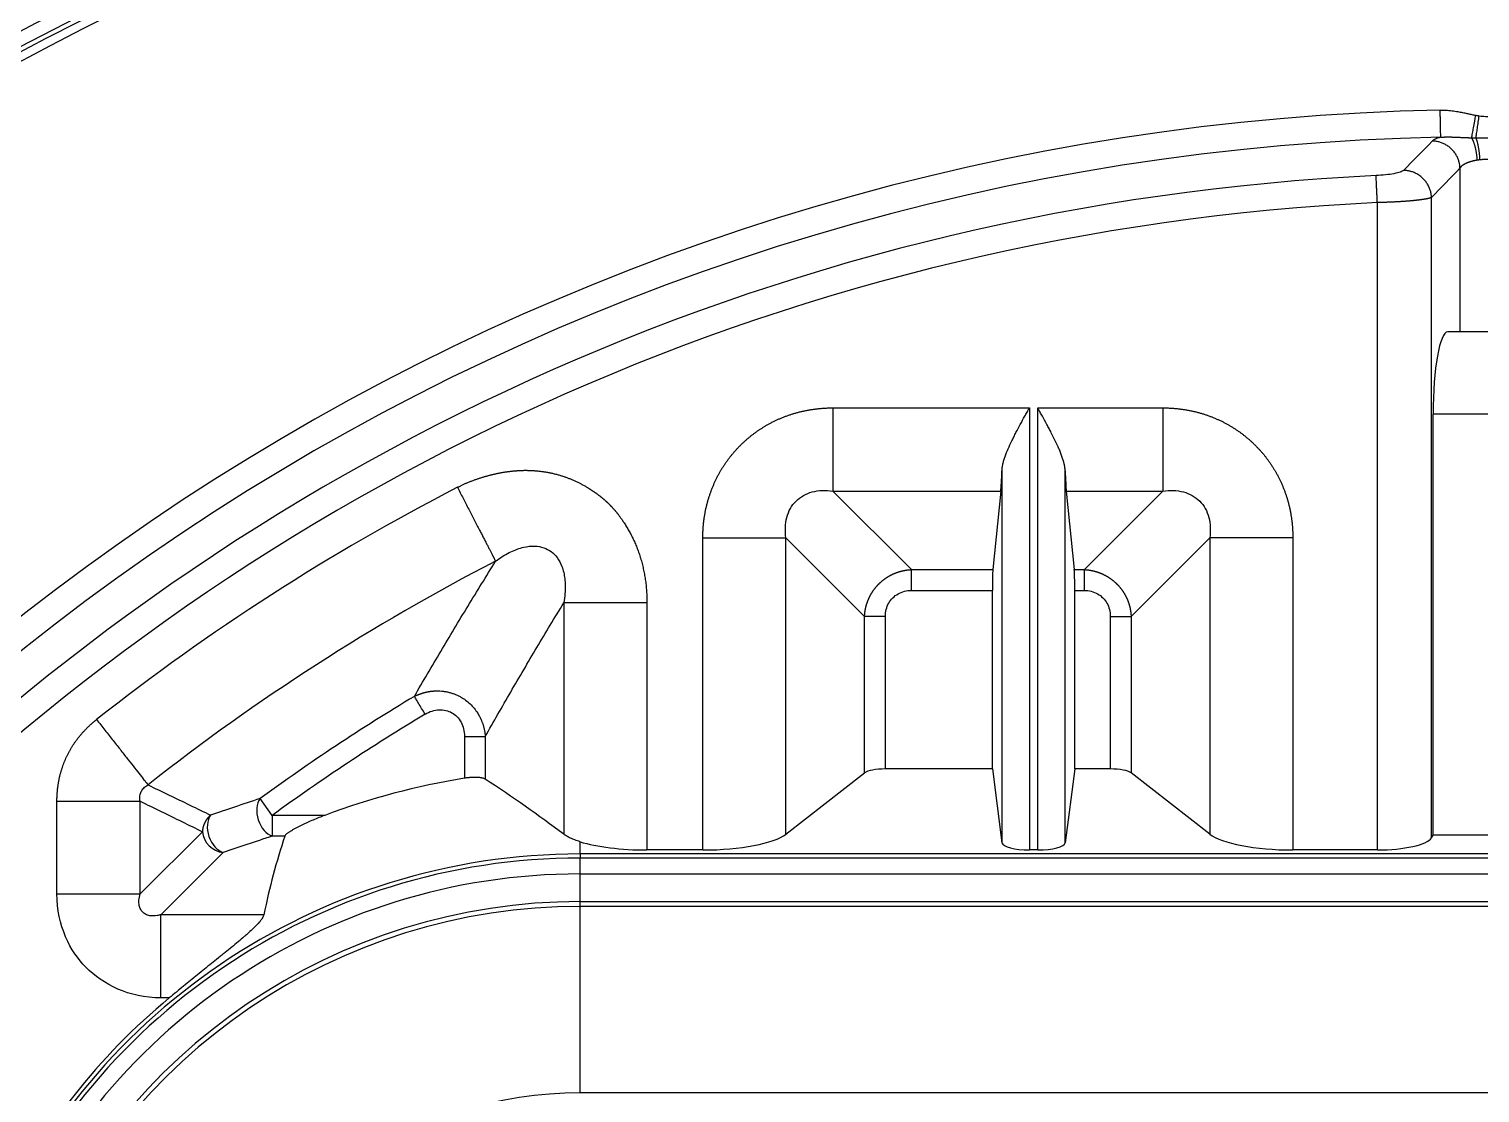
# Model space of a CAD drawing. Header units: millimetres. Extents: x -1286 to 291, y 5350 to 5880.
# Drawn here: x -272 to -218.9, y 5731.8 to 5770.7 of the extents above; entities that cross this region are included whole.
import ezdxf

# ---------------------------------------------------------------- set-up
doc = ezdxf.new("R2010")
doc.units = ezdxf.units.MM
doc.layers.add('粗实线层', color=7, linetype='Continuous', lineweight=35)

msp = doc.modelspace()

# ---------------------------------------------------------------- linework, layer by layer
at = {"layer": '粗实线层', "lineweight": 25}
for p, q in [((-219.662, 5765.578), (-219.662, 5759.591)), ((-222.684, 5740.645), (-222.684, 5764.316)), ((-220.704, 5741.09), (-220.704, 5764.505)), ((-217.233, 5759.591), (-220.111, 5759.591)), ((-242.597, 5756.811), (-235.405, 5756.811)), ((-235.405, 5756.811), (-235.405, 5740.645)), ((-235.104, 5740.645), (-235.104, 5756.811)), ((-235.104, 5756.811), (-230.525, 5756.811)), ((-216.701, 5756.576), (-220.643, 5756.576)), ((-220.643, 5741.184), (-220.643, 5756.576)), ((-236.41, 5754.509), (-236.41, 5740.905)), ((-234.099, 5740.905), (-234.099, 5754.509)), ((-239.724, 5750.897), (-242.597, 5753.77)), ((-242.597, 5753.77), (-236.452, 5753.77)), ((-236.452, 5753.77), (-236.743, 5750.897)), ((-234.057, 5753.77), (-230.525, 5753.77)), ((-234.057, 5753.77), (-233.766, 5750.897)), ((-233.398, 5750.897), (-230.525, 5753.77)), ((-247.348, 5740.645), (-247.348, 5752.06)), ((-241.435, 5749.187), (-244.308, 5752.06)), ((-244.308, 5741.226), (-244.308, 5752.06)), ((-231.688, 5749.187), (-228.815, 5752.06)), ((-228.815, 5752.06), (-228.815, 5741.226)), ((-225.774, 5752.06), (-225.774, 5740.645)), ((-239.724, 5750.897), (-236.743, 5750.897)), ((-233.766, 5750.897), (-233.398, 5750.897)), ((-239.724, 5750.137), (-236.762, 5750.137)), ((-236.762, 5743.607), (-236.762, 5750.137)), ((-233.747, 5750.137), (-233.398, 5750.137)), ((-233.747, 5743.607), (-233.747, 5750.137)), ((-252.432, 5749.684), (-252.432, 5741.219)), ((-249.391, 5749.684), (-249.391, 5740.645)), ((-241.435, 5743.462), (-241.435, 5749.187)), ((-240.674, 5743.607), (-240.674, 5749.187)), ((-232.448, 5749.187), (-232.448, 5743.607)), ((-231.688, 5749.187), (-231.688, 5743.462)), ((-256.065, 5744.796), (-255.305, 5744.796)), ((-256.065, 5744.796), (-256.065, 5743.268)), ((-255.305, 5744.796), (-255.305, 5743.233)), ((-244.308, 5741.226), (-241.435, 5743.462)), ((-236.762, 5743.607), (-240.674, 5743.607)), ((-236.762, 5743.607), (-236.41, 5740.905)), ((-233.747, 5743.607), (-234.099, 5740.905)), ((-232.448, 5743.607), (-233.747, 5743.607)), ((-228.815, 5741.226), (-231.688, 5743.462)), ((-270.966, 5739.037), (-270.966, 5742.429)), ((-267.925, 5739.037), (-267.925, 5742.429)), ((-263.092, 5741.91), (-263.54, 5742.525)), ((-261.173, 5741.91), (-263.092, 5741.91)), ((-263.092, 5741.91), (-263.092, 5741.15)), ((-265.648, 5741.314), (-267.925, 5739.037)), ((-262.637, 5741.15), (-263.092, 5741.15)), ((-251.837, 5740.5), (-251.837, 5740.947)), ((-220.704, 5741.09), (-220.643, 5741.184)), ((-216.701, 5741.184), (-220.643, 5741.184)), ((-264.888, 5740.554), (-267.165, 5738.277)), ((-251.837, 5740.5), (-251.837, 5740.351)), ((-207.617, 5740.5), (-251.837, 5740.5)), ((-207.617, 5740.351), (-251.837, 5740.351)), ((-251.837, 5739.77), (-251.837, 5740.351)), ((-247.348, 5740.645), (-249.391, 5740.645)), ((-235.104, 5740.645), (-235.405, 5740.645)), ((-222.684, 5740.645), (-225.774, 5740.645)), ((-251.837, 5739.77), (-207.617, 5739.77)), ((-251.837, 5738.758), (-251.837, 5739.77)), ((-270.966, 5739.037), (-267.925, 5739.037)), ((-251.837, 5738.58), (-251.837, 5738.758)), ((-251.837, 5738.758), (-207.617, 5738.758)), ((-207.617, 5738.58), (-251.837, 5738.58)), ((-251.837, 5731.759), (-251.837, 5738.58)), ((-267.165, 5735.236), (-267.165, 5738.277)), ((-263.401, 5738.277), (-267.165, 5738.277)), ((-266.859, 5735.236), (-267.165, 5735.236)), ((-207.617, 5731.759), (-251.837, 5731.759))]:
    msp.add_line(p, q, dxfattribs=at)
for centre, radius, start, end in [((-224.702, 5680.9), 102.402, 14.30847, 151.42209), ((-224.702, 5680.9), 101.899, 14.30847, 151.42209), ((-224.702, 5680.9), 101.532, 14.36134, 151.30913), ((-224.702, 5680.9), 101.03, 14.36134, 151.30913), ((-224.702, 5680.9), 100.859, 87.43002, 136.94031), ((-224.702, 5680.9), 100.558, 87.42232, 136.93114), ((-218.672, 5680.9), 86.816, 91.13097, 151.7908), ((-218.672, 5680.9), 85.826, 91.13097, 152.64721), ((-218.672, 5680.9), 84.503, 92.75328, 175.77764), ((-218.672, 5680.9), 83.513, 92.75328, 175.7588), ((-218.672, 5680.9), 82.142, 117.27919, 128.24272), ((-218.672, 5680.9), 79.102, 117.27917, 128.24272), ((-218.672, 5680.9), 76.229, 120.96748, 126.05745), ((-218.672, 5680.9), 75.468, 120.96749, 126.05745), ((-251.837, 5717.08), 26.528, 99.1713, 110.6049), ((-251.837, 5717.08), 23.42, 90, 295), ((-251.837, 5717.08), 23.271, 90, 295), ((-251.837, 5717.08), 22.691, 90, 295), ((-251.837, 5717.08), 21.678, 90, 295), ((-251.837, 5717.08), 21.5, 90, 295), ((-251.837, 5717.08), 23.565, 129.6031, 153.9511), ((-251.837, 5717.08), 14.68, 90, 295)]:
    msp.add_arc(centre, radius, start, end, dxfattribs=at)
for centre, major_axis, ratio, start_param, end_param in [((-220.111, 5756.576), (0, -3.015), 0.176327, 3.141593, 4.712389), ((-236.488, 5756.811), (0, -3.216), 0.034921, 0.331613, 0.773168), ((-234.021, 5756.811), (0, -3.216), 0.034921, 5.510017, 5.951573), ((-236.734, 5750.137), (0, -0.804), 0.034921, 3.473205, 4.712389), ((-233.775, 5750.137), (0, -0.804), 0.034921, 1.570796, 2.80998), ((-240.674, 5743.392), (0.804, 0), 0.267949, 1.570796, 2.80998), ((-232.448, 5743.392), (0.804, 0), 0.267949, 0.331613, 1.570796), ((-298.563, 5717.08), (60.045, 0), 0.62804, 0.694659, 0.766382), ((-263.092, 5741.91), (-0.249, 0.765), 0.668486, 0.453099, 2.688494), ((-264.888, 5741.314), (0.258, -0.762), 0.681601, 3.602692, 5.822086), ((-264.888, 5741.314), (0.569, -0.569), 0.89907, 3.980088, 5.44469), ((-247.348, 5741.507), (3.216, 0), 0.267949, 4.712389, 5.951573), ((-225.774, 5741.507), (3.216, 0), 0.267949, 3.473205, 4.712389), ((-251.837, 5732.175), (0, -19.398), 0.62804, 4.231348, 4.392361), ((-249.391, 5741.507), (3.216, 0), 0.267949, 3.848282, 4.712389), ((-235.405, 5740.915), (1.005, 0), 0.267949, 3.176499, 4.712389), ((-235.104, 5740.915), (1.005, 0), 0.267949, 4.712389, 6.248279), ((-222.684, 5741.184), (2.01, 0), 0.267949, 4.712389, 6.108652)]:
    msp.add_ellipse(centre, major_axis=major_axis, ratio=ratio, start_param=start_param, end_param=end_param, dxfattribs=at)
for points in [[(-220.386, 5767.699), (-220.293, 5767.7), (-220.119, 5767.695), (-219.892, 5767.67), (-219.696, 5767.639), (-219.524, 5767.604), (-219.369, 5767.571), (-219.224, 5767.54), (-219.13, 5767.521), (-219.084, 5767.512)], [(-219.084, 5767.512), (-219.07, 5767.51), (-219.043, 5767.505), (-219.002, 5767.498), (-218.975, 5767.494), (-218.961, 5767.492)], [(-218.961, 5767.492), (-218.922, 5767.487), (-218.843, 5767.477), (-218.729, 5767.47), (-218.615, 5767.47), (-218.5, 5767.477), (-218.422, 5767.487), (-218.383, 5767.492)], [(-219.234, 5766.69), (-219.216, 5766.69), (-219.182, 5766.689), (-219.129, 5766.688), (-219.093, 5766.687), (-219.076, 5766.687)], [(-220.675, 5766.568), (-221.026, 5766.212), (-221.378, 5765.854), (-221.73, 5765.494)], [(-221.73, 5765.494), (-221.751, 5765.472), (-221.833, 5765.431), (-222.064, 5765.373), (-222.378, 5765.329), (-222.608, 5765.311), (-222.731, 5765.305)], [(-219.662, 5765.578), (-220.011, 5765.22), (-220.359, 5764.863), (-220.704, 5764.505)], [(-257.896, 5746.263), (-257.579, 5746.81), (-256.936, 5747.906), (-255.948, 5749.551), (-255.27, 5750.653), (-254.926, 5751.204)], [(-240.674, 5749.187), (-240.674, 5749.275), (-240.653, 5749.444), (-240.559, 5749.677), (-240.41, 5749.872), (-240.214, 5750.022), (-239.981, 5750.116), (-239.812, 5750.137), (-239.724, 5750.137)], [(-233.398, 5750.137), (-233.309, 5750.137), (-233.141, 5750.115), (-232.908, 5750.022), (-232.713, 5749.873), (-232.563, 5749.677), (-232.469, 5749.443), (-232.448, 5749.275), (-232.448, 5749.187)], [(-255.305, 5744.796), (-254.999, 5745.337), (-254.378, 5746.42), (-253.421, 5748.048), (-252.765, 5749.138), (-252.432, 5749.684)], [(-257.504, 5745.611), (-257.42, 5745.661), (-257.25, 5745.737), (-256.99, 5745.784), (-256.743, 5745.761), (-256.519, 5745.674), (-256.329, 5745.527), (-256.182, 5745.326), (-256.087, 5745.079), (-256.065, 5744.894), (-256.065, 5744.796)], [(-267.635, 5743.026), (-267.378, 5742.902), (-266.866, 5742.655), (-266.104, 5742.286), (-265.601, 5742.041), (-265.35, 5741.918)], [(-267.925, 5742.429), (-267.669, 5742.304), (-267.159, 5742.056), (-266.4, 5741.685), (-265.898, 5741.438), (-265.648, 5741.314)], [(-263.54, 5742.525), (-263.861, 5742.42), (-264.483, 5742.213), (-265.067, 5742.015), (-265.35, 5741.918)], [(-263.092, 5741.15), (-263.411, 5741.047), (-264.028, 5740.844), (-264.608, 5740.649), (-264.888, 5740.554)]]:
    msp.add_open_spline(points, degree=3, dxfattribs=at)
for points, degree, knots in [([(-220.366, 5766.709), (-220.366, 5766.719), (-220.367, 5766.734), (-220.367, 5766.774), (-220.368, 5766.799), (-220.369, 5766.858), (-220.37, 5766.891), (-220.371, 5766.966), (-220.372, 5767.008), (-220.374, 5767.097), (-220.375, 5767.146), (-220.377, 5767.247), (-220.378, 5767.3), (-220.38, 5767.41), (-220.381, 5767.466), (-220.383, 5767.582), (-220.384, 5767.64), (-220.386, 5767.699)], 3, [0, 0, 0, 0, 0.125, 0.125, 0.25, 0.25, 0.375, 0.375, 0.5, 0.5, 0.625, 0.625, 0.75, 0.75, 0.875, 0.875, 1, 1, 1, 1]), ([(-219.234, 5766.69), (-219.229, 5766.713), (-219.225, 5766.738), (-219.215, 5766.792), (-219.21, 5766.822), (-219.198, 5766.884), (-219.192, 5766.917), (-219.18, 5766.985), (-219.173, 5767.021), (-219.16, 5767.094), (-219.153, 5767.132), (-219.139, 5767.208), (-219.132, 5767.246), (-219.118, 5767.323), (-219.111, 5767.362), (-219.098, 5767.438), (-219.091, 5767.475), (-219.084, 5767.512)], 3, [0, 0, 0, 0, 0.125, 0.125, 0.25, 0.25, 0.375, 0.375, 0.5, 0.5, 0.625, 0.625, 0.75, 0.75, 0.875, 0.875, 1, 1, 1, 1]), ([(-219.076, 5766.687), (-219.069, 5766.731), (-219.062, 5766.784), (-219.049, 5766.873), (-219.045, 5766.905), (-219.035, 5766.971), (-219.03, 5767.005), (-219.02, 5767.076), (-219.015, 5767.113), (-219.004, 5767.188), (-218.999, 5767.226), (-218.983, 5767.34), (-218.972, 5767.417), (-218.961, 5767.492)], 3, [0, 0, 0, 0, 0.25, 0.25, 0.375, 0.375, 0.5, 0.5, 0.625, 0.625, 0.75, 0.75, 1, 1, 1, 1]), ([(-220.366, 5766.709), (-220.444, 5766.687), (-220.51, 5766.664), (-220.613, 5766.617), (-220.651, 5766.593), (-220.675, 5766.568)], 3, [0, 0, 0, 0, 0.5, 0.5, 1, 1, 1, 1]), ([(-220.366, 5766.709), (-220.358, 5766.71), (-220.341, 5766.711), (-220.316, 5766.713), (-220.29, 5766.714), (-220.264, 5766.715), (-220.237, 5766.716), (-220.21, 5766.717), (-220.183, 5766.718), (-220.154, 5766.718), (-220.126, 5766.719), (-220.097, 5766.719), (-220.067, 5766.719), (-220.037, 5766.718), (-220.006, 5766.718), (-219.975, 5766.717), (-219.943, 5766.716), (-219.91, 5766.716), (-219.877, 5766.714), (-219.842, 5766.713), (-219.795, 5766.711), (-219.737, 5766.709), (-219.669, 5766.706), (-219.604, 5766.703), (-219.544, 5766.7), (-219.487, 5766.697), (-219.436, 5766.695), (-219.389, 5766.694), (-219.349, 5766.692), (-219.314, 5766.692), (-219.285, 5766.691), (-219.262, 5766.691), (-219.246, 5766.691), (-219.237, 5766.69), (-219.234, 5766.69)], 3, [0, 0, 0, 0, 0.02208, 0.044543, 0.067399, 0.09066, 0.114336, 0.138438, 0.162978, 0.187971, 0.213429, 0.239367, 0.265797, 0.292733, 0.320194, 0.348203, 0.376788, 0.405971, 0.435779, 0.466236, 0.497371, 0.560969, 0.621477, 0.678596, 0.732013, 0.781406, 0.826459, 0.866881, 0.90241, 0.932827, 0.957941, 0.977589, 0.99164, 1, 1, 1, 1]), ([(-219.076, 5766.687), (-219.067, 5766.686), (-219.05, 5766.686), (-219.024, 5766.686), (-218.998, 5766.685), (-218.972, 5766.685), (-218.946, 5766.684), (-218.921, 5766.684), (-218.895, 5766.684), (-218.87, 5766.683), (-218.844, 5766.683), (-218.819, 5766.683), (-218.794, 5766.683), (-218.769, 5766.683), (-218.745, 5766.683), (-218.72, 5766.683), (-218.696, 5766.683), (-218.666, 5766.683), (-218.629, 5766.683), (-218.585, 5766.683), (-218.541, 5766.683), (-218.496, 5766.683), (-218.451, 5766.684), (-218.406, 5766.684), (-218.36, 5766.685), (-218.314, 5766.686), (-218.284, 5766.686), (-218.268, 5766.687)], 3, [0, 0, 0, 0, 0.032493, 0.064852, 0.097075, 0.129157, 0.161099, 0.192892, 0.224525, 0.255983, 0.287255, 0.318332, 0.349203, 0.379862, 0.4103, 0.440505, 0.47046, 0.500154, 0.553267, 0.607098, 0.661568, 0.716639, 0.772292, 0.828496, 0.885214, 0.9424, 1, 1, 1, 1]), ([(-219.028, 5765.869), (-219.032, 5765.868), (-219.041, 5765.866), (-219.055, 5765.864), (-219.069, 5765.862), (-219.083, 5765.859), (-219.097, 5765.857), (-219.111, 5765.854), (-219.126, 5765.851), (-219.14, 5765.848), (-219.154, 5765.845), (-219.169, 5765.841), (-219.184, 5765.838), (-219.198, 5765.834), (-219.213, 5765.83), (-219.228, 5765.826), (-219.242, 5765.822), (-219.257, 5765.818), (-219.272, 5765.813), (-219.287, 5765.809), (-219.301, 5765.804), (-219.316, 5765.799), (-219.331, 5765.794), (-219.345, 5765.789), (-219.36, 5765.784), (-219.374, 5765.779), (-219.389, 5765.773), (-219.403, 5765.767), (-219.417, 5765.762), (-219.431, 5765.756), (-219.444, 5765.749), (-219.458, 5765.743), (-219.471, 5765.737), (-219.484, 5765.73), (-219.497, 5765.724), (-219.509, 5765.717), (-219.521, 5765.71), (-219.533, 5765.703), (-219.545, 5765.695), (-219.556, 5765.688), (-219.567, 5765.68), (-219.578, 5765.673), (-219.588, 5765.665), (-219.597, 5765.657), (-219.607, 5765.649), (-219.615, 5765.64), (-219.624, 5765.632), (-219.631, 5765.623), (-219.639, 5765.615), (-219.645, 5765.606), (-219.651, 5765.597), (-219.657, 5765.588), (-219.66, 5765.582), (-219.662, 5765.578)], 3, [0, 0, 0, 0, 0.013602, 0.027438, 0.041507, 0.05581, 0.070348, 0.085121, 0.100131, 0.115377, 0.130861, 0.146582, 0.162542, 0.17874, 0.195177, 0.211854, 0.228771, 0.245928, 0.263326, 0.280965, 0.298845, 0.316967, 0.335331, 0.353938, 0.372787, 0.391879, 0.411214, 0.430793, 0.450616, 0.470682, 0.490993, 0.511548, 0.532348, 0.553393, 0.574682, 0.596218, 0.617998, 0.640024, 0.662296, 0.684814, 0.707578, 0.730588, 0.753845, 0.777349, 0.801099, 0.825096, 0.84934, 0.873832, 0.89857, 0.923556, 0.94879, 0.974271, 1, 1, 1, 1]), ([(-218.931, 5765.881), (-218.936, 5765.88), (-218.945, 5765.879), (-218.959, 5765.878), (-218.973, 5765.876), (-218.987, 5765.874), (-219, 5765.873), (-219.014, 5765.871), (-219.023, 5765.869), (-219.028, 5765.869)], 3, [0, 0, 0, 0, 0.141411, 0.283296, 0.425662, 0.56851, 0.711847, 0.855675, 1, 1, 1, 1]), ([(-218.413, 5765.881), (-218.418, 5765.881), (-218.427, 5765.882), (-218.442, 5765.884), (-218.457, 5765.885), (-218.471, 5765.886), (-218.486, 5765.888), (-218.501, 5765.889), (-218.515, 5765.89), (-218.53, 5765.89), (-218.545, 5765.891), (-218.56, 5765.892), (-218.575, 5765.893), (-218.59, 5765.893), (-218.605, 5765.894), (-218.62, 5765.894), (-218.635, 5765.894), (-218.649, 5765.894), (-218.664, 5765.894), (-218.679, 5765.894), (-218.694, 5765.894), (-218.709, 5765.894), (-218.724, 5765.894), (-218.739, 5765.894), (-218.754, 5765.893), (-218.769, 5765.893), (-218.784, 5765.892), (-218.799, 5765.891), (-218.814, 5765.89), (-218.829, 5765.89), (-218.843, 5765.889), (-218.858, 5765.888), (-218.873, 5765.886), (-218.887, 5765.885), (-218.902, 5765.884), (-218.917, 5765.882), (-218.926, 5765.881), (-218.931, 5765.881)], 3, [0, 0, 0, 0, 0.028643, 0.057272, 0.085886, 0.114487, 0.143076, 0.171654, 0.200222, 0.228781, 0.257331, 0.285874, 0.314412, 0.342943, 0.371471, 0.399995, 0.428517, 0.457038, 0.485559, 0.51408, 0.542603, 0.571128, 0.599657, 0.628191, 0.656731, 0.685277, 0.71383, 0.742393, 0.770964, 0.799547, 0.828141, 0.856747, 0.885367, 0.914001, 0.942651, 0.971317, 1, 1, 1, 1]), ([(-222.684, 5764.316), (-222.686, 5764.375), (-222.689, 5764.433), (-222.695, 5764.548), (-222.697, 5764.605), (-222.703, 5764.715), (-222.705, 5764.768), (-222.71, 5764.869), (-222.712, 5764.917), (-222.717, 5765.006), (-222.719, 5765.048), (-222.722, 5765.123), (-222.724, 5765.157), (-222.727, 5765.215), (-222.728, 5765.24), (-222.73, 5765.28), (-222.731, 5765.295), (-222.731, 5765.305)], 3, [0, 0, 0, 0, 0.125, 0.125, 0.25, 0.25, 0.375, 0.375, 0.5, 0.5, 0.625, 0.625, 0.75, 0.75, 0.875, 0.875, 1, 1, 1, 1]), ([(-220.704, 5764.505), (-220.705, 5764.504), (-220.708, 5764.503), (-220.712, 5764.501), (-220.716, 5764.499), (-220.721, 5764.497), (-220.726, 5764.495), (-220.73, 5764.493), (-220.736, 5764.491), (-220.741, 5764.489), (-220.746, 5764.487), (-220.752, 5764.486), (-220.758, 5764.484), (-220.764, 5764.482), (-220.77, 5764.48), (-220.776, 5764.478), (-220.782, 5764.477), (-220.789, 5764.475), (-220.795, 5764.473), (-220.802, 5764.471), (-220.809, 5764.47), (-220.816, 5764.468), (-220.824, 5764.466), (-220.831, 5764.465), (-220.838, 5764.463), (-220.846, 5764.461), (-220.854, 5764.46), (-220.861, 5764.458), (-220.869, 5764.456), (-220.877, 5764.455), (-220.885, 5764.453), (-220.894, 5764.452), (-220.902, 5764.45), (-220.91, 5764.449), (-220.919, 5764.447), (-220.927, 5764.445), (-220.936, 5764.444), (-220.944, 5764.442), (-220.953, 5764.441), (-220.962, 5764.44), (-220.971, 5764.438), (-220.98, 5764.437), (-220.989, 5764.435), (-220.998, 5764.434), (-221.007, 5764.432), (-221.016, 5764.431), (-221.025, 5764.43), (-221.034, 5764.428), (-221.043, 5764.427), (-221.052, 5764.426), (-221.062, 5764.424), (-221.071, 5764.423), (-221.08, 5764.422), (-221.09, 5764.421), (-221.099, 5764.419), (-221.108, 5764.418), (-221.118, 5764.417), (-221.127, 5764.416), (-221.137, 5764.414), (-221.146, 5764.413), (-221.155, 5764.412), (-221.165, 5764.411), (-221.174, 5764.41), (-221.184, 5764.409), (-221.193, 5764.408), (-221.202, 5764.406), (-221.212, 5764.405), (-221.221, 5764.404), (-221.23, 5764.403), (-221.24, 5764.402), (-221.249, 5764.401), (-221.258, 5764.4), (-221.267, 5764.399), (-221.277, 5764.398), (-221.286, 5764.397), (-221.295, 5764.396), (-221.304, 5764.395), (-221.313, 5764.394), (-221.322, 5764.393), (-221.331, 5764.392), (-221.34, 5764.391), (-221.349, 5764.391), (-221.358, 5764.39), (-221.367, 5764.389), (-221.375, 5764.388), (-221.384, 5764.387), (-221.402, 5764.385), (-221.43, 5764.383), (-221.468, 5764.38), (-221.507, 5764.376), (-221.546, 5764.373), (-221.585, 5764.37), (-221.626, 5764.367), (-221.666, 5764.364), (-221.707, 5764.361), (-221.748, 5764.358), (-221.789, 5764.355), (-221.831, 5764.353), (-221.873, 5764.35), (-221.915, 5764.348), (-221.958, 5764.345), (-222, 5764.343), (-222.043, 5764.341), (-222.086, 5764.338), (-222.128, 5764.336), (-222.171, 5764.334), (-222.214, 5764.332), (-222.257, 5764.33), (-222.301, 5764.329), (-222.343, 5764.327), (-222.386, 5764.325), (-222.429, 5764.324), (-222.472, 5764.322), (-222.515, 5764.321), (-222.557, 5764.32), (-222.599, 5764.319), (-222.642, 5764.317), (-222.67, 5764.317), (-222.684, 5764.316)], 3, [0, 0, 0, 0, 0.007762, 0.01548, 0.023154, 0.030783, 0.038368, 0.045908, 0.053403, 0.060854, 0.068261, 0.075623, 0.082941, 0.090214, 0.097443, 0.104627, 0.111767, 0.118863, 0.125913, 0.13292, 0.139882, 0.146799, 0.153672, 0.160501, 0.167285, 0.174025, 0.18072, 0.18737, 0.193977, 0.200538, 0.207056, 0.213528, 0.219957, 0.226341, 0.23268, 0.238975, 0.245225, 0.251431, 0.257593, 0.26371, 0.269782, 0.275811, 0.281794, 0.287733, 0.293628, 0.299478, 0.305284, 0.311045, 0.316762, 0.322435, 0.328063, 0.333646, 0.339185, 0.344679, 0.350129, 0.355535, 0.360896, 0.366213, 0.371485, 0.376713, 0.381896, 0.387035, 0.392129, 0.397179, 0.402184, 0.407145, 0.412062, 0.416934, 0.421762, 0.426545, 0.431283, 0.435977, 0.440627, 0.445233, 0.449793, 0.45431, 0.458782, 0.463209, 0.467592, 0.471931, 0.476225, 0.480474, 0.484679, 0.48884, 0.492956, 0.497028, 0.501056, 0.518338, 0.535541, 0.552665, 0.569709, 0.586674, 0.603559, 0.620366, 0.637092, 0.65374, 0.670308, 0.686797, 0.703207, 0.719537, 0.735789, 0.751961, 0.768055, 0.784069, 0.800005, 0.815861, 0.831639, 0.847338, 0.862958, 0.878499, 0.893962, 0.909346, 0.924651, 0.939878, 0.955026, 0.970096, 0.985087, 1, 1, 1, 1]), ([(-247.348, 5752.06), (-247.348, 5752.557), (-247.254, 5753.034), (-247.162, 5753.499), (-246.982, 5753.934), (-246.806, 5754.359), (-246.551, 5754.742), (-246.298, 5755.119), (-245.656, 5755.762), (-245.277, 5756.015), (-244.896, 5756.269), (-244.469, 5756.446), (-244.036, 5756.625), (-243.57, 5756.717), (-243.094, 5756.811), (-242.597, 5756.811)], 2, [0, 0, 0, 0.125, 0.125, 0.25, 0.25, 0.375, 0.375, 0.5, 0.625, 0.625, 0.75, 0.75, 0.875, 0.875, 1, 1, 1]), ([(-242.597, 5756.811), (-242.597, 5756.645), (-242.597, 5756.479), (-242.597, 5756.151), (-242.597, 5755.989), (-242.597, 5755.673), (-242.597, 5755.518), (-242.597, 5755.221), (-242.597, 5755.079), (-242.597, 5754.808), (-242.597, 5754.681), (-242.597, 5754.443), (-242.597, 5754.334), (-242.597, 5754.135), (-242.597, 5754.046), (-242.597, 5753.891), (-242.597, 5753.824), (-242.597, 5753.77)], 3, [0, 0, 0, 0, 0.125, 0.125, 0.25, 0.25, 0.375, 0.375, 0.5, 0.5, 0.625, 0.625, 0.75, 0.75, 0.875, 0.875, 1, 1, 1, 1]), ([(-236.41, 5754.509), (-236.408, 5754.55), (-236.404, 5754.592), (-236.392, 5754.677), (-236.384, 5754.72), (-236.364, 5754.808), (-236.352, 5754.853), (-236.332, 5754.921), (-236.324, 5754.944), (-236.309, 5754.99), (-236.301, 5755.013), (-236.26, 5755.13), (-236.223, 5755.224), (-236.141, 5755.415), (-236.096, 5755.512), (-236.025, 5755.658), (-236.001, 5755.708), (-235.951, 5755.807), (-235.925, 5755.857), (-235.848, 5756.007), (-235.794, 5756.106), (-235.686, 5756.307), (-235.631, 5756.407), (-235.547, 5756.558), (-235.505, 5756.634), (-235.455, 5756.722), (-235.434, 5756.76), (-235.42, 5756.786), (-235.413, 5756.799), (-235.405, 5756.811)], 3, [0, 0, 0, 0, 0.0625, 0.0625, 0.125, 0.125, 0.1875, 0.1875, 0.21875, 0.21875, 0.25, 0.25, 0.375, 0.375, 0.5, 0.5, 0.5625, 0.5625, 0.625, 0.625, 0.75, 0.75, 0.875, 0.875, 0.9375, 0.96875, 0.984375, 0.984375, 1, 1, 1, 1]), ([(-234.099, 5754.509), (-234.1, 5754.53), (-234.101, 5754.55), (-234.105, 5754.592), (-234.108, 5754.613), (-234.117, 5754.677), (-234.125, 5754.721), (-234.156, 5754.852), (-234.183, 5754.943), (-234.224, 5755.059), (-234.232, 5755.082), (-234.25, 5755.13), (-234.259, 5755.153), (-234.287, 5755.224), (-234.307, 5755.272), (-234.369, 5755.416), (-234.413, 5755.512), (-234.507, 5755.707), (-234.557, 5755.805), (-234.622, 5755.93), (-234.635, 5755.955), (-234.661, 5756.005), (-234.674, 5756.03), (-234.714, 5756.105), (-234.741, 5756.155), (-234.823, 5756.306), (-234.878, 5756.407), (-234.962, 5756.558), (-235.005, 5756.634), (-235.054, 5756.722), (-235.079, 5756.767), (-235.089, 5756.786), (-235.095, 5756.795), (-235.097, 5756.799), (-235.1, 5756.805), (-235.102, 5756.808), (-235.104, 5756.811)], 3, [0, 0, 0, 0, 0.03125, 0.03125, 0.0625, 0.0625, 0.125, 0.125, 0.25, 0.25, 0.28125, 0.28125, 0.3125, 0.3125, 0.375, 0.375, 0.5, 0.5, 0.625, 0.625, 0.65625, 0.65625, 0.6875, 0.6875, 0.75, 0.75, 0.875, 0.875, 0.9375, 0.96875, 0.984375, 0.992187, 0.992187, 0.996094, 0.996094, 1, 1, 1, 1]), ([(-230.525, 5756.811), (-230.028, 5756.811), (-229.551, 5756.717), (-229.085, 5756.625), (-228.651, 5756.445), (-228.225, 5756.269), (-227.843, 5756.013), (-227.466, 5755.761), (-226.823, 5755.118), (-226.57, 5754.74), (-226.316, 5754.359), (-226.139, 5753.932), (-225.96, 5753.499), (-225.868, 5753.033), (-225.774, 5752.556), (-225.774, 5752.06)], 2, [0, 0, 0, 0.125, 0.125, 0.25, 0.25, 0.375, 0.375, 0.5, 0.625, 0.625, 0.75, 0.75, 0.875, 0.875, 1, 1, 1]), ([(-256.32, 5753.907), (-256, 5754.071), (-255.641, 5754.198), (-255.299, 5754.318), (-254.94, 5754.398), (-254.596, 5754.474), (-254.261, 5754.506), (-253.933, 5754.538), (-253.642, 5754.524), (-253.074, 5754.499), (-252.545, 5754.338), (-252.027, 5754.18), (-251.567, 5753.9), (-251.332, 5753.756), (-251.138, 5753.607), (-250.931, 5753.448), (-250.753, 5753.267), (-250.567, 5753.079), (-250.4, 5752.855), (-250.229, 5752.625), (-250.067, 5752.345), (-249.738, 5751.772), (-249.566, 5751.103), (-249.391, 5750.422), (-249.391, 5749.684)], 2, [0, 0, 0, 0.0625, 0.0625, 0.125, 0.125, 0.1875, 0.1875, 0.25, 0.25, 0.375, 0.375, 0.5, 0.5, 0.5625, 0.5625, 0.625, 0.625, 0.6875, 0.6875, 0.75, 0.75, 0.875, 0.875, 1, 1, 1]), ([(-244.308, 5752.06), (-244.327, 5752.19), (-244.334, 5752.319), (-244.324, 5752.57), (-244.307, 5752.691), (-244.246, 5752.923), (-244.203, 5753.032), (-244.09, 5753.233), (-244.021, 5753.324), (-243.861, 5753.484), (-243.77, 5753.553), (-243.569, 5753.665), (-243.46, 5753.709), (-243.229, 5753.77), (-243.107, 5753.787), (-242.856, 5753.797), (-242.727, 5753.789), (-242.597, 5753.77)], 3, [0, 0, 0, 0, 0.125, 0.125, 0.25, 0.25, 0.375, 0.375, 0.5, 0.5, 0.625, 0.625, 0.75, 0.75, 0.875, 0.875, 1, 1, 1, 1]), ([(-230.525, 5753.77), (-230.395, 5753.789), (-230.266, 5753.797), (-230.015, 5753.787), (-229.894, 5753.769), (-229.662, 5753.709), (-229.553, 5753.665), (-229.352, 5753.553), (-229.261, 5753.484), (-229.101, 5753.324), (-229.032, 5753.233), (-228.92, 5753.032), (-228.876, 5752.922), (-228.815, 5752.691), (-228.798, 5752.57), (-228.788, 5752.319), (-228.796, 5752.19), (-228.815, 5752.06)], 3, [0, 0, 0, 0, 0.125, 0.125, 0.25, 0.25, 0.375, 0.375, 0.5, 0.5, 0.625, 0.625, 0.75, 0.75, 0.875, 0.875, 1, 1, 1, 1]), ([(-225.774, 5752.06), (-225.94, 5752.06), (-226.106, 5752.06), (-226.434, 5752.06), (-226.596, 5752.06), (-226.912, 5752.06), (-227.067, 5752.06), (-227.363, 5752.06), (-227.506, 5752.06), (-227.776, 5752.06), (-227.904, 5752.06), (-228.142, 5752.06), (-228.251, 5752.06), (-228.45, 5752.06), (-228.539, 5752.06), (-228.694, 5752.06), (-228.76, 5752.06), (-228.815, 5752.06)], 3, [0, 0, 0, 0, 0.125, 0.125, 0.25, 0.25, 0.375, 0.375, 0.5, 0.5, 0.625, 0.625, 0.75, 0.75, 0.875, 0.875, 1, 1, 1, 1]), ([(-254.926, 5751.204), (-254.907, 5751.218), (-254.725, 5751.353), (-254.383, 5751.561), (-253.914, 5751.731), (-253.505, 5751.775), (-253.164, 5751.715), (-252.885, 5751.57), (-252.655, 5751.338), (-252.479, 5751.005), (-252.377, 5750.558), (-252.374, 5750.101), (-252.413, 5749.797), (-252.432, 5749.684)], 3, [0, 0, 0, 0, 0.014606, 0.138686, 0.251305, 0.35161, 0.440932, 0.524178, 0.609616, 0.704324, 0.811148, 0.930253, 1, 1, 1, 1]), ([(-241.435, 5749.187), (-241.434, 5749.194), (-241.434, 5749.207), (-241.432, 5749.227), (-241.431, 5749.247), (-241.429, 5749.268), (-241.427, 5749.288), (-241.425, 5749.308), (-241.423, 5749.328), (-241.42, 5749.348), (-241.417, 5749.368), (-241.414, 5749.388), (-241.411, 5749.408), (-241.408, 5749.427), (-241.404, 5749.447), (-241.4, 5749.467), (-241.396, 5749.487), (-241.391, 5749.506), (-241.387, 5749.526), (-241.382, 5749.546), (-241.377, 5749.565), (-241.372, 5749.585), (-241.366, 5749.604), (-241.361, 5749.623), (-241.355, 5749.642), (-241.348, 5749.662), (-241.342, 5749.681), (-241.336, 5749.7), (-241.329, 5749.719), (-241.322, 5749.737), (-241.315, 5749.756), (-241.307, 5749.775), (-241.3, 5749.794), (-241.292, 5749.812), (-241.284, 5749.83), (-241.276, 5749.849), (-241.267, 5749.867), (-241.259, 5749.885), (-241.25, 5749.903), (-241.241, 5749.921), (-241.231, 5749.939), (-241.222, 5749.957), (-241.212, 5749.974), (-241.203, 5749.992), (-241.193, 5750.009), (-241.182, 5750.027), (-241.172, 5750.044), (-241.161, 5750.061), (-241.151, 5750.078), (-241.14, 5750.095), (-241.128, 5750.111), (-241.117, 5750.128), (-241.106, 5750.144), (-241.094, 5750.161), (-241.082, 5750.177), (-241.07, 5750.193), (-241.058, 5750.209), (-241.045, 5750.224), (-241.033, 5750.24), (-241.02, 5750.256), (-241.007, 5750.271), (-240.994, 5750.286), (-240.98, 5750.301), (-240.967, 5750.316), (-240.953, 5750.331), (-240.94, 5750.345), (-240.926, 5750.36), (-240.911, 5750.374), (-240.897, 5750.388), (-240.883, 5750.402), (-240.868, 5750.416), (-240.853, 5750.429), (-240.839, 5750.443), (-240.824, 5750.456), (-240.808, 5750.469), (-240.793, 5750.482), (-240.778, 5750.495), (-240.762, 5750.508), (-240.746, 5750.52), (-240.73, 5750.532), (-240.714, 5750.544), (-240.698, 5750.556), (-240.682, 5750.568), (-240.665, 5750.58), (-240.649, 5750.591), (-240.632, 5750.602), (-240.615, 5750.613), (-240.598, 5750.624), (-240.581, 5750.635), (-240.564, 5750.645), (-240.547, 5750.655), (-240.529, 5750.665), (-240.512, 5750.675), (-240.494, 5750.685), (-240.477, 5750.694), (-240.459, 5750.703), (-240.441, 5750.712), (-240.423, 5750.721), (-240.405, 5750.73), (-240.386, 5750.738), (-240.368, 5750.747), (-240.35, 5750.755), (-240.331, 5750.762), (-240.312, 5750.77), (-240.294, 5750.777), (-240.275, 5750.785), (-240.256, 5750.792), (-240.237, 5750.798), (-240.218, 5750.805), (-240.199, 5750.811), (-240.18, 5750.817), (-240.161, 5750.823), (-240.141, 5750.829), (-240.122, 5750.834), (-240.102, 5750.84), (-240.083, 5750.845), (-240.063, 5750.85), (-240.044, 5750.854), (-240.024, 5750.858), (-240.004, 5750.863), (-239.985, 5750.867), (-239.965, 5750.87), (-239.945, 5750.874), (-239.925, 5750.877), (-239.905, 5750.88), (-239.885, 5750.883), (-239.865, 5750.886), (-239.845, 5750.888), (-239.825, 5750.89), (-239.805, 5750.892), (-239.785, 5750.894), (-239.765, 5750.895), (-239.744, 5750.896), (-239.731, 5750.897), (-239.724, 5750.897)], 3, [0, 0, 0, 0, 0.007653, 0.015303, 0.022949, 0.030592, 0.038232, 0.045867, 0.0535, 0.061129, 0.068756, 0.076379, 0.083998, 0.091615, 0.099229, 0.10684, 0.114448, 0.122053, 0.129655, 0.137255, 0.144852, 0.152446, 0.160038, 0.167627, 0.175214, 0.182799, 0.190381, 0.197961, 0.205538, 0.213114, 0.220687, 0.228258, 0.235827, 0.243395, 0.25096, 0.258524, 0.266086, 0.273646, 0.281204, 0.288761, 0.296316, 0.30387, 0.311422, 0.318973, 0.326523, 0.334071, 0.341619, 0.349165, 0.35671, 0.364253, 0.371796, 0.379338, 0.386879, 0.394419, 0.401959, 0.409498, 0.417036, 0.424573, 0.43211, 0.439647, 0.447183, 0.454719, 0.462254, 0.469789, 0.477324, 0.484859, 0.492394, 0.499929, 0.507464, 0.514999, 0.522534, 0.530069, 0.537604, 0.54514, 0.552676, 0.560213, 0.56775, 0.575288, 0.582826, 0.590365, 0.597904, 0.605445, 0.612986, 0.620528, 0.628071, 0.635615, 0.64316, 0.650706, 0.658254, 0.665802, 0.673352, 0.680903, 0.688456, 0.69601, 0.703565, 0.711122, 0.718681, 0.726242, 0.733804, 0.741368, 0.748933, 0.756501, 0.76407, 0.771642, 0.779216, 0.786792, 0.79437, 0.80195, 0.809532, 0.817117, 0.824704, 0.832294, 0.839886, 0.847481, 0.855078, 0.862678, 0.870281, 0.877887, 0.885495, 0.893106, 0.900721, 0.908338, 0.915958, 0.923582, 0.931208, 0.938838, 0.946471, 0.954108, 0.961748, 0.969391, 0.977038, 0.984688, 0.992342, 1, 1, 1, 1]), ([(-233.398, 5750.137), (-233.398, 5750.22), (-233.398, 5750.303), (-233.398, 5750.461), (-233.398, 5750.536), (-233.398, 5750.672), (-233.398, 5750.732), (-233.398, 5750.831), (-233.398, 5750.87), (-233.398, 5750.897)], 3, [0, 0, 0, 0, 0.25, 0.25, 0.5, 0.5, 0.75, 0.75, 1, 1, 1, 1]), ([(-233.398, 5750.897), (-233.391, 5750.897), (-233.378, 5750.896), (-233.358, 5750.895), (-233.337, 5750.894), (-233.317, 5750.892), (-233.297, 5750.89), (-233.277, 5750.888), (-233.257, 5750.886), (-233.237, 5750.883), (-233.217, 5750.88), (-233.197, 5750.877), (-233.177, 5750.874), (-233.157, 5750.87), (-233.138, 5750.867), (-233.118, 5750.863), (-233.098, 5750.859), (-233.078, 5750.854), (-233.059, 5750.85), (-233.039, 5750.845), (-233.02, 5750.84), (-233, 5750.834), (-232.981, 5750.829), (-232.962, 5750.823), (-232.942, 5750.817), (-232.923, 5750.811), (-232.904, 5750.805), (-232.885, 5750.798), (-232.866, 5750.792), (-232.847, 5750.785), (-232.829, 5750.777), (-232.81, 5750.77), (-232.791, 5750.762), (-232.773, 5750.755), (-232.754, 5750.747), (-232.736, 5750.738), (-232.718, 5750.73), (-232.7, 5750.721), (-232.682, 5750.713), (-232.664, 5750.703), (-232.646, 5750.694), (-232.628, 5750.685), (-232.61, 5750.675), (-232.593, 5750.665), (-232.575, 5750.655), (-232.558, 5750.645), (-232.541, 5750.635), (-232.524, 5750.624), (-232.507, 5750.613), (-232.49, 5750.602), (-232.474, 5750.591), (-232.457, 5750.58), (-232.441, 5750.568), (-232.424, 5750.557), (-232.408, 5750.545), (-232.392, 5750.533), (-232.376, 5750.52), (-232.36, 5750.508), (-232.345, 5750.495), (-232.329, 5750.483), (-232.314, 5750.47), (-232.299, 5750.456), (-232.284, 5750.443), (-232.269, 5750.43), (-232.254, 5750.416), (-232.24, 5750.402), (-232.225, 5750.388), (-232.211, 5750.374), (-232.197, 5750.36), (-232.183, 5750.346), (-232.169, 5750.331), (-232.155, 5750.316), (-232.142, 5750.301), (-232.129, 5750.286), (-232.115, 5750.271), (-232.102, 5750.256), (-232.09, 5750.24), (-232.077, 5750.225), (-232.065, 5750.209), (-232.052, 5750.193), (-232.04, 5750.177), (-232.028, 5750.161), (-232.017, 5750.144), (-232.005, 5750.128), (-231.994, 5750.111), (-231.983, 5750.095), (-231.972, 5750.078), (-231.961, 5750.061), (-231.95, 5750.044), (-231.94, 5750.027), (-231.93, 5750.01), (-231.92, 5749.992), (-231.91, 5749.975), (-231.9, 5749.957), (-231.891, 5749.939), (-231.881, 5749.921), (-231.872, 5749.903), (-231.864, 5749.885), (-231.855, 5749.867), (-231.847, 5749.849), (-231.838, 5749.831), (-231.83, 5749.812), (-231.822, 5749.794), (-231.815, 5749.775), (-231.807, 5749.756), (-231.8, 5749.738), (-231.793, 5749.719), (-231.787, 5749.7), (-231.78, 5749.681), (-231.774, 5749.662), (-231.768, 5749.643), (-231.762, 5749.623), (-231.756, 5749.604), (-231.75, 5749.585), (-231.745, 5749.565), (-231.74, 5749.546), (-231.735, 5749.526), (-231.731, 5749.507), (-231.726, 5749.487), (-231.722, 5749.467), (-231.718, 5749.447), (-231.715, 5749.428), (-231.711, 5749.408), (-231.708, 5749.388), (-231.705, 5749.368), (-231.702, 5749.348), (-231.699, 5749.328), (-231.697, 5749.308), (-231.695, 5749.288), (-231.693, 5749.268), (-231.691, 5749.247), (-231.69, 5749.227), (-231.688, 5749.207), (-231.688, 5749.194), (-231.688, 5749.187)], 3, [0, 0, 0, 0, 0.007654, 0.015305, 0.022952, 0.030595, 0.038235, 0.045872, 0.053505, 0.061135, 0.068762, 0.076386, 0.084006, 0.091624, 0.099238, 0.106849, 0.114458, 0.122064, 0.129667, 0.137267, 0.144864, 0.152459, 0.160052, 0.167641, 0.175229, 0.182814, 0.190396, 0.197977, 0.205555, 0.213131, 0.220704, 0.228276, 0.235846, 0.243413, 0.250979, 0.258543, 0.266105, 0.273666, 0.281225, 0.288782, 0.296338, 0.303892, 0.311444, 0.318996, 0.326546, 0.334094, 0.341642, 0.349188, 0.356733, 0.364277, 0.37182, 0.379362, 0.386904, 0.394444, 0.401984, 0.409523, 0.417061, 0.424599, 0.432136, 0.439672, 0.447209, 0.454744, 0.46228, 0.469815, 0.47735, 0.484885, 0.49242, 0.499955, 0.507489, 0.515024, 0.522559, 0.530094, 0.53763, 0.545166, 0.552702, 0.560238, 0.567775, 0.575313, 0.582851, 0.59039, 0.597929, 0.605469, 0.61301, 0.620552, 0.628095, 0.635639, 0.643184, 0.65073, 0.658277, 0.665825, 0.673375, 0.680926, 0.688478, 0.696032, 0.703587, 0.711144, 0.718702, 0.726262, 0.733824, 0.741387, 0.748953, 0.75652, 0.764089, 0.77166, 0.779234, 0.786809, 0.794386, 0.801966, 0.809548, 0.817133, 0.824719, 0.832308, 0.8399, 0.847494, 0.855091, 0.862691, 0.870293, 0.877898, 0.885506, 0.893116, 0.90073, 0.908347, 0.915966, 0.923589, 0.931215, 0.938844, 0.946477, 0.954113, 0.961752, 0.969394, 0.97704, 0.98469, 0.992343, 1, 1, 1, 1]), ([(-249.391, 5749.684), (-249.557, 5749.684), (-249.723, 5749.684), (-250.051, 5749.684), (-250.214, 5749.684), (-250.53, 5749.684), (-250.684, 5749.684), (-250.981, 5749.684), (-251.124, 5749.684), (-251.394, 5749.684), (-251.522, 5749.684), (-251.759, 5749.684), (-251.869, 5749.684), (-252.067, 5749.684), (-252.156, 5749.684), (-252.312, 5749.684), (-252.378, 5749.684), (-252.432, 5749.684)], 3, [0, 0, 0, 0, 0.125, 0.125, 0.25, 0.25, 0.375, 0.375, 0.5, 0.5, 0.625, 0.625, 0.75, 0.75, 0.875, 0.875, 1, 1, 1, 1]), ([(-240.674, 5749.187), (-240.757, 5749.187), (-240.84, 5749.187), (-240.999, 5749.187), (-241.074, 5749.187), (-241.209, 5749.187), (-241.269, 5749.187), (-241.368, 5749.187), (-241.408, 5749.187), (-241.435, 5749.187)], 3, [0, 0, 0, 0, 0.25, 0.25, 0.5, 0.5, 0.75, 0.75, 1, 1, 1, 1]), ([(-257.896, 5746.263), (-257.89, 5746.266), (-257.878, 5746.272), (-257.86, 5746.28), (-257.842, 5746.289), (-257.825, 5746.297), (-257.807, 5746.305), (-257.789, 5746.313), (-257.771, 5746.32), (-257.753, 5746.328), (-257.736, 5746.335), (-257.718, 5746.342), (-257.7, 5746.348), (-257.682, 5746.355), (-257.665, 5746.361), (-257.647, 5746.367), (-257.629, 5746.373), (-257.611, 5746.379), (-257.594, 5746.384), (-257.576, 5746.39), (-257.559, 5746.395), (-257.541, 5746.399), (-257.524, 5746.404), (-257.506, 5746.409), (-257.489, 5746.413), (-257.472, 5746.417), (-257.455, 5746.421), (-257.438, 5746.424), (-257.421, 5746.428), (-257.404, 5746.431), (-257.387, 5746.434), (-257.371, 5746.437), (-257.354, 5746.44), (-257.338, 5746.443), (-257.321, 5746.445), (-257.305, 5746.447), (-257.289, 5746.45), (-257.273, 5746.452), (-257.257, 5746.453), (-257.241, 5746.455), (-257.226, 5746.457), (-257.21, 5746.458), (-257.195, 5746.459), (-257.18, 5746.46), (-257.165, 5746.461), (-257.15, 5746.462), (-257.135, 5746.463), (-257.121, 5746.463), (-257.106, 5746.464), (-257.092, 5746.464), (-257.078, 5746.464), (-257.064, 5746.464), (-257.05, 5746.464), (-257.037, 5746.464), (-256.986, 5746.463), (-256.897, 5746.458), (-256.773, 5746.442), (-256.65, 5746.417), (-256.531, 5746.383), (-256.415, 5746.342), (-256.305, 5746.294), (-256.172, 5746.225), (-256.02, 5746.126), (-255.856, 5745.989), (-255.707, 5745.829), (-255.615, 5745.702), (-255.566, 5745.622), (-255.55, 5745.595), (-255.534, 5745.568), (-255.519, 5745.54), (-255.503, 5745.51), (-255.488, 5745.48), (-255.473, 5745.449), (-255.459, 5745.416), (-255.444, 5745.383), (-255.431, 5745.349), (-255.417, 5745.315), (-255.404, 5745.279), (-255.392, 5745.242), (-255.38, 5745.205), (-255.369, 5745.167), (-255.359, 5745.128), (-255.349, 5745.089), (-255.34, 5745.049), (-255.332, 5745.008), (-255.325, 5744.967), (-255.318, 5744.925), (-255.313, 5744.882), (-255.308, 5744.839), (-255.306, 5744.811), (-255.305, 5744.796)], 3, [0, 0, 0, 0, 0.005666, 0.011313, 0.016938, 0.022542, 0.028124, 0.033684, 0.039219, 0.044731, 0.050217, 0.055678, 0.061112, 0.066519, 0.071899, 0.07725, 0.082572, 0.087864, 0.093126, 0.098356, 0.103555, 0.108722, 0.113855, 0.118954, 0.12402, 0.12905, 0.134044, 0.139003, 0.143925, 0.148809, 0.153655, 0.158463, 0.163231, 0.16796, 0.172649, 0.177297, 0.181904, 0.186469, 0.190992, 0.195472, 0.199909, 0.204302, 0.208651, 0.212955, 0.217214, 0.221427, 0.225595, 0.229716, 0.233791, 0.237818, 0.241798, 0.24573, 0.249614, 0.253449, 0.257235, 0.292903, 0.328364, 0.363543, 0.398367, 0.432765, 0.466674, 0.500034, 0.558662, 0.618881, 0.680341, 0.74265, 0.751132, 0.759846, 0.768789, 0.777955, 0.787341, 0.796941, 0.806753, 0.816769, 0.826985, 0.837396, 0.847996, 0.858778, 0.869737, 0.880866, 0.892158, 0.903608, 0.915208, 0.92695, 0.938829, 0.950835, 0.962964, 0.975205, 0.987553, 1, 1, 1, 1]), ([(-257.504, 5745.611), (-257.547, 5745.682), (-257.59, 5745.753), (-257.671, 5745.889), (-257.71, 5745.953), (-257.779, 5746.069), (-257.81, 5746.121), (-257.861, 5746.206), (-257.882, 5746.24), (-257.896, 5746.263)], 3, [0, 0, 0, 0, 0.25, 0.25, 0.5, 0.5, 0.75, 0.75, 1, 1, 1, 1]), ([(-270.966, 5742.429), (-270.966, 5742.877), (-270.871, 5743.298), (-270.778, 5743.714), (-270.41, 5744.472), (-269.869, 5745.137), (-269.518, 5745.414)], 2, [0, 0, 0, 0.25, 0.25, 0.5, 0.75, 1, 1, 1]), ([(-269.518, 5745.414), (-269.415, 5745.284), (-269.312, 5745.153), (-269.109, 5744.895), (-269.009, 5744.768), (-268.813, 5744.52), (-268.717, 5744.399), (-268.534, 5744.165), (-268.445, 5744.053), (-268.278, 5743.841), (-268.199, 5743.741), (-268.052, 5743.554), (-267.984, 5743.468), (-267.861, 5743.312), (-267.806, 5743.242), (-267.71, 5743.12), (-267.669, 5743.068), (-267.635, 5743.026)], 3, [0, 0, 0, 0, 0.125, 0.125, 0.25, 0.25, 0.375, 0.375, 0.5, 0.5, 0.625, 0.625, 0.75, 0.75, 0.875, 0.875, 1, 1, 1, 1]), ([(-267.925, 5742.429), (-267.935, 5742.484), (-267.942, 5742.594), (-267.907, 5742.747), (-267.826, 5742.883), (-267.728, 5742.972), (-267.657, 5743.015), (-267.635, 5743.026)], 3, [0, 0, 0, 0, 0.219335, 0.447239, 0.669367, 0.906066, 1, 1, 1, 1]), ([(-255.305, 5743.233), (-255.318, 5743.242), (-255.335, 5743.25), (-255.373, 5743.264), (-255.395, 5743.271), (-255.426, 5743.278), (-255.432, 5743.279), (-255.445, 5743.282), (-255.465, 5743.286), (-255.487, 5743.289), (-255.531, 5743.294), (-255.563, 5743.297), (-255.613, 5743.3), (-255.631, 5743.3), (-255.667, 5743.301), (-255.685, 5743.301), (-255.741, 5743.3), (-255.78, 5743.299), (-255.839, 5743.295), (-255.859, 5743.294), (-255.9, 5743.29), (-255.921, 5743.288), (-255.982, 5743.281), (-256.024, 5743.275), (-256.065, 5743.268)], 3, [0, 0, 0, 0, 0.125, 0.125, 0.25, 0.25, 0.28125, 0.28125, 0.3125, 0.375, 0.375, 0.5, 0.5, 0.5625, 0.5625, 0.625, 0.625, 0.75, 0.75, 0.8125, 0.8125, 0.875, 0.875, 1, 1, 1, 1]), ([(-265.35, 5741.918), (-265.353, 5741.915), (-265.36, 5741.909), (-265.37, 5741.901), (-265.38, 5741.892), (-265.389, 5741.883), (-265.398, 5741.873), (-265.408, 5741.864), (-265.417, 5741.855), (-265.426, 5741.845), (-265.434, 5741.835), (-265.443, 5741.825), (-265.451, 5741.816), (-265.46, 5741.805), (-265.468, 5741.795), (-265.476, 5741.785), (-265.484, 5741.774), (-265.491, 5741.764), (-265.499, 5741.753), (-265.506, 5741.742), (-265.513, 5741.731), (-265.52, 5741.72), (-265.527, 5741.709), (-265.533, 5741.698), (-265.54, 5741.687), (-265.546, 5741.676), (-265.552, 5741.664), (-265.558, 5741.652), (-265.564, 5741.641), (-265.57, 5741.629), (-265.575, 5741.617), (-265.58, 5741.605), (-265.585, 5741.593), (-265.59, 5741.581), (-265.595, 5741.569), (-265.599, 5741.557), (-265.604, 5741.545), (-265.608, 5741.532), (-265.612, 5741.52), (-265.615, 5741.507), (-265.619, 5741.495), (-265.622, 5741.482), (-265.626, 5741.47), (-265.629, 5741.457), (-265.631, 5741.444), (-265.634, 5741.431), (-265.636, 5741.418), (-265.639, 5741.406), (-265.641, 5741.393), (-265.642, 5741.38), (-265.644, 5741.367), (-265.645, 5741.354), (-265.647, 5741.34), (-265.648, 5741.327), (-265.648, 5741.319), (-265.648, 5741.314)], 3, [0, 0, 0, 0, 0.01917, 0.038306, 0.057409, 0.076481, 0.095522, 0.114533, 0.133517, 0.152474, 0.171406, 0.190313, 0.209198, 0.228061, 0.246904, 0.265728, 0.284535, 0.303326, 0.322101, 0.340864, 0.359614, 0.378354, 0.397085, 0.415807, 0.434524, 0.453235, 0.471943, 0.490649, 0.509354, 0.52806, 0.546768, 0.565479, 0.584196, 0.602918, 0.621649, 0.640389, 0.659139, 0.677901, 0.696677, 0.715467, 0.734274, 0.753098, 0.771941, 0.790804, 0.809688, 0.828596, 0.847527, 0.866484, 0.885468, 0.904479, 0.92352, 0.942592, 0.961694, 0.98083, 1, 1, 1, 1]), ([(-261.173, 5741.91), (-261.244, 5741.884), (-261.315, 5741.856), (-261.457, 5741.8), (-261.527, 5741.771), (-261.667, 5741.712), (-261.736, 5741.682), (-261.84, 5741.635), (-261.874, 5741.62), (-261.942, 5741.588), (-261.976, 5741.572), (-262.077, 5741.523), (-262.143, 5741.489), (-262.224, 5741.447), (-262.24, 5741.438), (-262.272, 5741.421), (-262.287, 5741.412), (-262.333, 5741.386), (-262.363, 5741.368), (-262.421, 5741.333), (-262.449, 5741.316), (-262.489, 5741.289), (-262.502, 5741.28), (-262.527, 5741.262), (-262.539, 5741.253), (-262.561, 5741.236), (-262.572, 5741.227), (-262.591, 5741.21), (-262.6, 5741.202), (-262.623, 5741.178), (-262.633, 5741.163), (-262.637, 5741.15)], 3, [0, 0, 0, 0, 0.125, 0.125, 0.25, 0.25, 0.375, 0.375, 0.4375, 0.4375, 0.5, 0.5, 0.625, 0.625, 0.65625, 0.65625, 0.6875, 0.6875, 0.75, 0.75, 0.8125, 0.8125, 0.84375, 0.84375, 0.875, 0.875, 0.90625, 0.90625, 0.9375, 0.9375, 1, 1, 1, 1]), ([(-251.837, 5740.947), (-251.903, 5740.968), (-251.965, 5740.989), (-252.081, 5741.033), (-252.188, 5741.077), (-252.325, 5741.146), (-252.399, 5741.194), (-252.432, 5741.219)], 3, [0, 0, 0, 0, 0.25, 0.25, 0.5, 0.75, 1, 1, 1, 1]), ([(-267.165, 5735.236), (-268.326, 5735.237), (-269.292, 5735.73), (-270.209, 5736.666), (-270.448, 5737), (-270.85, 5737.938), (-270.966, 5738.464), (-270.966, 5739.037)], 3, [0, 0, 0, 0, 0.5, 0.5, 0.75, 0.75, 1, 1, 1, 1]), ([(-267.165, 5738.277), (-267.211, 5738.265), (-267.335, 5738.237), (-267.517, 5738.228), (-267.691, 5738.269), (-267.82, 5738.349), (-267.91, 5738.463), (-267.964, 5738.615), (-267.974, 5738.808), (-267.947, 5738.958), (-267.925, 5739.037)], 3, [0, 0, 0, 0, 0.0844, 0.230054, 0.361268, 0.481722, 0.597554, 0.718699, 0.854616, 1, 1, 1, 1]), ([(-263.401, 5738.277), (-263.409, 5738.24), (-263.428, 5738.198), (-263.471, 5738.129), (-263.488, 5738.105), (-263.516, 5738.068), (-263.526, 5738.055), (-263.547, 5738.029), (-263.558, 5738.016), (-263.615, 5737.949), (-263.667, 5737.894), (-263.782, 5737.78), (-263.844, 5737.721), (-263.927, 5737.645), (-263.944, 5737.63), (-263.978, 5737.6), (-264.03, 5737.554), (-264.083, 5737.507), (-264.191, 5737.414), (-264.265, 5737.351), (-264.417, 5737.224), (-264.495, 5737.16), (-264.653, 5737.029), (-264.734, 5736.963), (-264.857, 5736.864), (-264.899, 5736.83), (-264.982, 5736.763), (-265.023, 5736.729), (-265.148, 5736.628), (-265.232, 5736.561), (-265.485, 5736.357), (-265.654, 5736.221), (-265.995, 5735.944), (-266.167, 5735.805), (-266.512, 5735.523), (-266.685, 5735.381), (-266.859, 5735.236)], 3, [0, 0, 0, 0, 0.0625, 0.0625, 0.09375, 0.09375, 0.109375, 0.109375, 0.125, 0.125, 0.1875, 0.1875, 0.25, 0.25, 0.265625, 0.265625, 0.28125, 0.3125, 0.3125, 0.375, 0.375, 0.4375, 0.4375, 0.5, 0.5, 0.53125, 0.53125, 0.5625, 0.5625, 0.625, 0.625, 0.75, 0.75, 0.875, 0.875, 1, 1, 1, 1])]:
    msp.add_open_spline(points, degree=degree, knots=knots, dxfattribs=at)
for points, weights in [([(-219.028, 5765.869), (-219.049, 5766.194), (-219.121, 5766.494), (-219.234, 5766.69)], [1.1697341787, 1.03186392035, 0.977984736818, 1.00809662812]), ([(-218.931, 5765.881), (-218.947, 5766.204), (-218.999, 5766.493), (-219.076, 5766.687)], [1.06002975, 0.982515952534, 0.980069793999, 1.0526912744]), ([(-219.662, 5765.578), (-219.68, 5766.154), (-220.098, 5766.564), (-220.675, 5766.568)], [1.17275908214, 0.944417858871, 0.942431077861, 1.16679873911]), ([(-220.704, 5764.505), (-220.722, 5765.086), (-221.148, 5765.496), (-221.73, 5765.494)], [1.17276317883, 0.942431649971, 0.942412275353, 1.17270505498]), ([(-230.525, 5756.811), (-230.525, 5755.39), (-230.525, 5754.233), (-230.525, 5753.77)], [1.10246777921, 0.965845437987, 0.965844073611, 1.10246368608]), ([(-256.32, 5753.907), (-255.669, 5752.643), (-255.138, 5751.615), (-254.926, 5751.204)], [1.10246951521, 0.965845939516, 0.965843494973, 1.10246218158]), ([(-247.348, 5752.06), (-245.927, 5752.06), (-244.77, 5752.06), (-244.308, 5752.06)], [1.10246777921, 0.965845437987, 0.965844073611, 1.10246368608]), ([(-239.724, 5750.137), (-239.724, 5750.492), (-239.724, 5750.782), (-239.724, 5750.897)], [1.10245159129, 0.965843340653, 0.965849469846, 1.10246997887]), ([(-232.448, 5749.187), (-232.092, 5749.187), (-231.803, 5749.187), (-231.688, 5749.187)], [1.10245159129, 0.965843340653, 0.965849469846, 1.10246997887]), ([(-270.966, 5742.429), (-269.545, 5742.429), (-268.388, 5742.429), (-267.925, 5742.429)], [1.10246782529, 0.965844894314, 0.965844058242, 1.10246531707])]:
    msp.add_rational_spline(points, weights, degree=3, dxfattribs=at)

doc.saveas('drawing.dxf')
